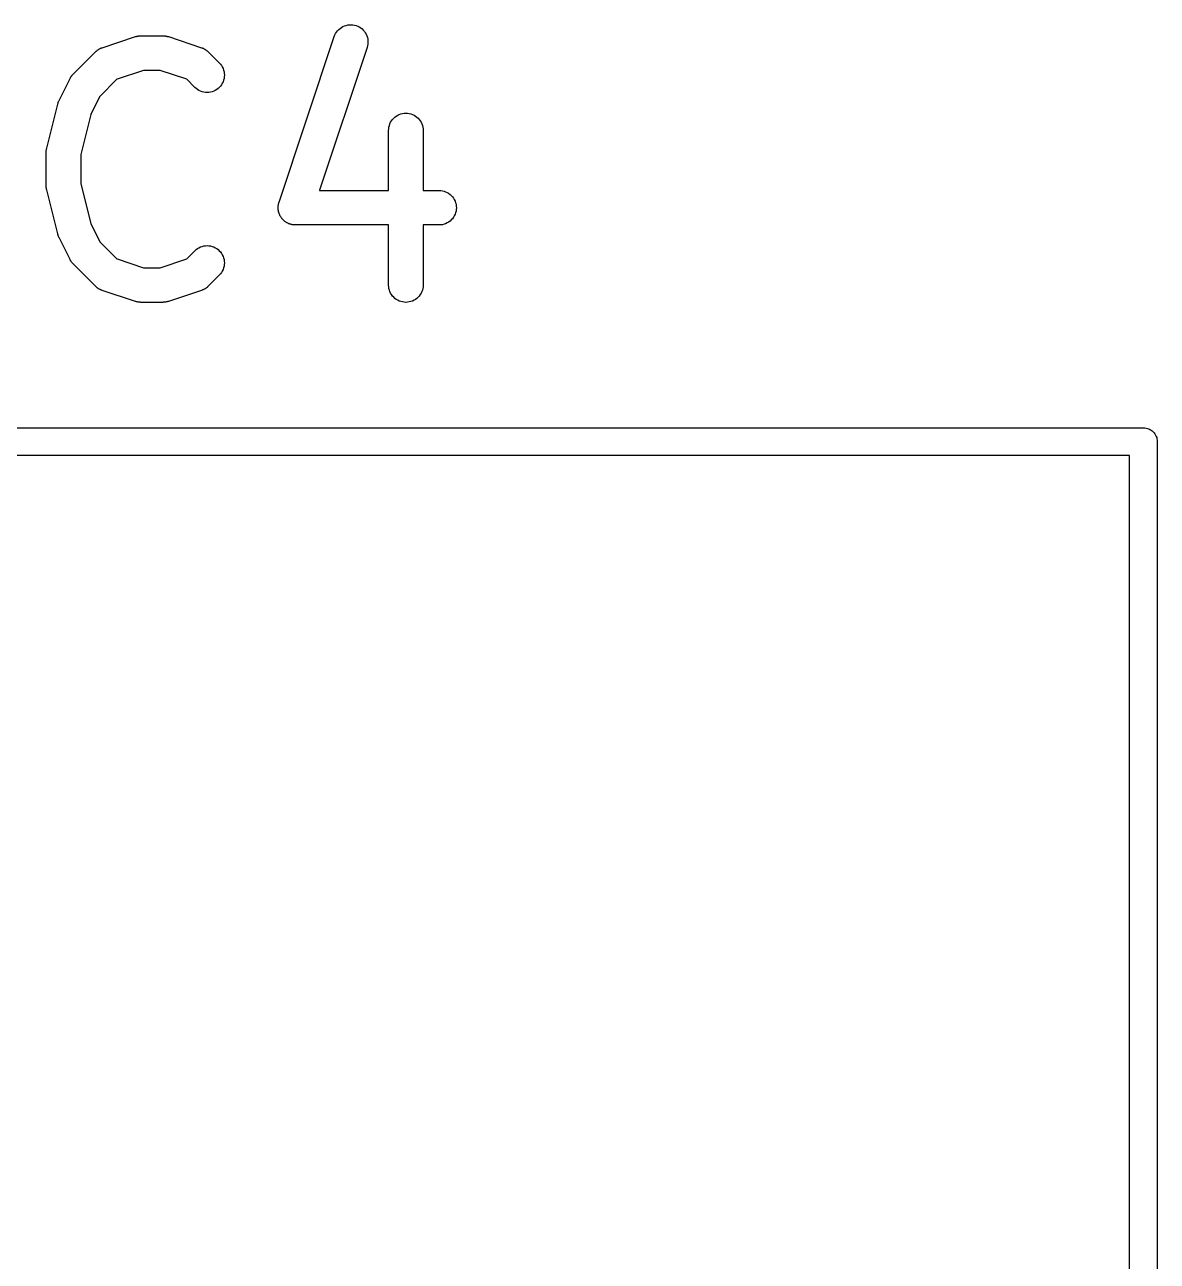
# Model space of a CAD drawing. Header units: metres. Extents: x 89 to 153, y -105 to 4.
# Drawn here: x 145.05 to 149.93, y -79.21 to -73.88 of the extents above; entities that cross this region are included whole.
import ezdxf

# ---------------------------------------------------------------- set-up
doc = ezdxf.new("R2010")
doc.units = ezdxf.units.M

msp = doc.modelspace()

# ---------------------------------------------------------------- linework, layer by layer
for points in [[(145.1424, -74.4334), (145.1425, -74.4316), (145.1425, -74.4316), (145.1425, -74.4316), (145.1425, -74.4316), (145.1425, -74.4316), (145.1425, -74.4316), (145.1425, -74.4316), (145.1425, -74.4298), (145.1427, -74.4279), (145.1427, -74.4279), (145.1427, -74.4279), (145.1427, -74.4279), (145.1427, -74.4279), (145.1427, -74.4279), (145.1427, -74.4279), (145.1428, -74.4261), (145.143, -74.4243), (145.143, -74.4243), (145.143, -74.4243), (145.143, -74.4243), (145.143, -74.4243), (145.143, -74.4243), (145.143, -74.4243), (145.1432, -74.4225), (145.1436, -74.4207), (145.1436, -74.4207), (145.1436, -74.4207), (145.1436, -74.4207), (145.1436, -74.4207), (145.1436, -74.4207), (145.1436, -74.4207), (145.1438, -74.4188), (145.1443, -74.4171), (145.1443, -74.4171), (145.1443, -74.4171), (145.1443, -74.4171), (145.1443, -74.4171), (145.1443, -74.4171), (145.1443, -74.4171), (145.1446, -74.4153), (145.1922, -74.2248), (145.1925, -74.2241), (145.1925, -74.224), (145.1925, -74.224), (145.1925, -74.224), (145.1925, -74.224), (145.1925, -74.224), (145.1925, -74.224), (145.1925, -74.224), (145.1927, -74.2232), (145.1935, -74.2205), (145.1935, -74.2205), (145.1935, -74.2205), (145.1935, -74.2205), (145.1935, -74.2205), (145.1935, -74.2205), (145.1935, -74.2205), (145.1944, -74.2178), (145.1947, -74.2171), (145.1947, -74.2171), (145.1947, -74.2171), (145.1947, -74.2171), (145.1947, -74.2171), (145.1947, -74.2171), (145.1947, -74.2171), (145.1947, -74.217), (145.1949, -74.2163), (145.1961, -74.2137), (145.1961, -74.2137), (145.1961, -74.2137), (145.1961, -74.2137), (145.1961, -74.2137), (145.1961, -74.2137), (145.1961, -74.2137), (145.1972, -74.2111), (145.1975, -74.2104), (145.1975, -74.2104), (145.1975, -74.2104), (145.1976, -74.2103), (145.1976, -74.2103), (145.1976, -74.2103), (145.1976, -74.2103), (145.1976, -74.2103), (145.1979, -74.2096), (145.2455, -74.1144), (145.246, -74.1135), (145.246, -74.1135), (145.246, -74.1135), (145.246, -74.1135), (145.246, -74.1135), (145.246, -74.1134), (145.246, -74.1134), (145.246, -74.1134), (145.2464, -74.1125), (145.2478, -74.1103), (145.2478, -74.1103), (145.2478, -74.1103), (145.2478, -74.1103), (145.2478, -74.1103), (145.2478, -74.1103), (145.2478, -74.1103), (145.2491, -74.108), (145.2497, -74.1072), (145.2497, -74.1071), (145.2497, -74.1071), (145.2497, -74.1071), (145.2497, -74.1071), (145.2497, -74.1071), (145.2497, -74.1071), (145.2497, -74.1071), (145.2502, -74.1063), (145.2518, -74.1041), (145.2518, -74.1041), (145.2518, -74.1041), (145.2518, -74.1041), (145.2518, -74.1041), (145.2518, -74.1041), (145.2518, -74.1041), (145.2533, -74.102), (145.2539, -74.1012), (145.2539, -74.1012), (145.2539, -74.1012), (145.254, -74.1012), (145.254, -74.1012), (145.254, -74.1012), (145.254, -74.1012), (145.254, -74.1012), (145.2546, -74.1004), (145.2563, -74.0984), (145.2563, -74.0984), (145.2563, -74.0984), (145.2563, -74.0984), (145.2563, -74.0984), (145.2563, -74.0984), (145.2563, -74.0984), (145.2581, -74.0964), (145.2588, -74.0957), (145.2588, -74.0957), (145.2588, -74.0957), (145.2588, -74.0957), (145.2588, -74.0957), (145.2588, -74.0957), (145.2588, -74.0957), (145.2588, -74.0957), (145.2595, -74.095), (145.3547, -73.9997), (145.3567, -73.998), (145.3567, -73.998), (145.3567, -73.998), (145.3567, -73.998), (145.3567, -73.998), (145.3567, -73.998), (145.3567, -73.998), (145.3586, -73.9961), (145.3594, -73.9955), (145.3594, -73.9955), (145.3594, -73.9955), (145.3594, -73.9955), (145.3594, -73.9955), (145.3594, -73.9955), (145.3594, -73.9955), (145.3594, -73.9955), (145.3601, -73.9948), (145.3622, -73.9932), (145.3622, -73.9932), (145.3622, -73.9932), (145.3623, -73.9932), (145.3623, -73.9932), (145.3623, -73.9932), (145.3623, -73.9932), (145.3643, -73.9916), (145.3652, -73.9911), (145.3652, -73.9911), (145.3652, -73.9911), (145.3652, -73.9911), (145.3652, -73.9911), (145.3652, -73.9911), (145.3652, -73.9911), (145.3652, -73.9911), (145.366, -73.9905), (145.3683, -73.9891), (145.3683, -73.9891), (145.3683, -73.9891), (145.3683, -73.9891), (145.3683, -73.9891), (145.3683, -73.9891), (145.3683, -73.9891), (145.3705, -73.9877), (145.3714, -73.9872), (145.3714, -73.9872), (145.3714, -73.9872), (145.3714, -73.9872), (145.3714, -73.9872), (145.3714, -73.9872), (145.3714, -73.9872), (145.3714, -73.9872), (145.3723, -73.9867), (145.3747, -73.9856), (145.3747, -73.9856), (145.3747, -73.9856), (145.3747, -73.9856), (145.3747, -73.9856), (145.3747, -73.9856), (145.3747, -73.9856), (145.377, -73.9844), (145.378, -73.984), (145.378, -73.984), (145.378, -73.984), (145.378, -73.984), (145.378, -73.984), (145.378, -73.984), (145.378, -73.984), (145.378, -73.984), (145.3789, -73.9836), (145.3814, -73.9827), (145.3814, -73.9827), (145.3814, -73.9827), (145.3814, -73.9827), (145.3814, -73.9827), (145.3814, -73.9827), (145.3814, -73.9827), (145.3839, -73.9817), (145.5267, -73.9341), (145.5277, -73.9338), (145.5277, -73.9338), (145.5277, -73.9338), (145.5277, -73.9338), (145.5277, -73.9338), (145.5277, -73.9338), (145.5277, -73.9338), (145.5277, -73.9338), (145.5286, -73.9335), (145.5312, -73.9329), (145.5312, -73.9329), (145.5312, -73.9329), (145.5312, -73.9329), (145.5312, -73.9329), (145.5312, -73.9329), (145.5312, -73.9329), (145.5337, -73.9321), (145.5347, -73.932), (145.5347, -73.932), (145.5347, -73.932), (145.5347, -73.932), (145.5347, -73.932), (145.5348, -73.932), (145.5348, -73.932), (145.5348, -73.932), (145.5357, -73.9317), (145.5383, -73.9313), (145.5383, -73.9313), (145.5383, -73.9313), (145.5383, -73.9313), (145.5383, -73.9313), (145.5383, -73.9313), (145.5384, -73.9313), (145.5409, -73.9309), (145.5419, -73.9308), (145.542, -73.9308), (145.542, -73.9308), (145.542, -73.9308), (145.542, -73.9308), (145.542, -73.9308), (145.542, -73.9308), (145.542, -73.9308), (145.543, -73.9306), (145.5456, -73.9305), (145.5456, -73.9305), (145.5456, -73.9305), (145.5456, -73.9305), (145.5456, -73.9305), (145.5456, -73.9305), (145.5456, -73.9305), (145.5482, -73.9303), (145.5492, -73.9303), (145.5492, -73.9303), (145.5492, -73.9303), (145.5493, -73.9303), (145.5493, -73.9303), (145.5493, -73.9303), (145.5493, -73.9303), (145.5493, -73.9303), (145.5503, -73.9303), (145.6455, -73.9303), (145.6465, -73.9303), (145.6465, -73.9303), (145.6465, -73.9303), (145.6465, -73.9303), (145.6465, -73.9303), (145.6465, -73.9303), (145.6465, -73.9303), (145.6465, -73.9303), (145.6475, -73.9303), (145.6502, -73.9305), (145.6502, -73.9305), (145.6502, -73.9305), (145.6502, -73.9305), (145.6502, -73.9305), (145.6502, -73.9305), (145.6502, -73.9305), (145.6528, -73.9306), (145.6538, -73.9308), (145.6538, -73.9308), (145.6538, -73.9308), (145.6538, -73.9308), (145.6538, -73.9308), (145.6538, -73.9308), (145.6538, -73.9308), (145.6538, -73.9308), (145.6548, -73.9309), (145.6574, -73.9313), (145.6574, -73.9313), (145.6574, -73.9313), (145.6574, -73.9313), (145.6574, -73.9313), (145.6574, -73.9313), (145.6574, -73.9313), (145.66, -73.9317), (145.661, -73.932), (145.661, -73.932), (145.661, -73.932), (145.661, -73.932), (145.661, -73.932), (145.661, -73.932), (145.661, -73.932), (145.6611, -73.932), (145.662, -73.9321), (145.6646, -73.9329), (145.6646, -73.9329), (145.6646, -73.9329), (145.6646, -73.9329), (145.6646, -73.9329), (145.6646, -73.9329), (145.6646, -73.9329), (145.6671, -73.9335), (145.6681, -73.9338), (145.6681, -73.9338), (145.6681, -73.9338), (145.6681, -73.9338), (145.6681, -73.9338), (145.6681, -73.9338), (145.6681, -73.9338), (145.6681, -73.9338), (145.6691, -73.9341), (145.8119, -73.9817), (145.8144, -73.9827), (145.8144, -73.9827), (145.8144, -73.9827), (145.8144, -73.9827), (145.8144, -73.9827), (145.8144, -73.9827), (145.8144, -73.9827), (145.8169, -73.9836), (145.8178, -73.984), (145.8178, -73.984), (145.8178, -73.984), (145.8178, -73.984), (145.8178, -73.984), (145.8178, -73.984), (145.8178, -73.984), (145.8178, -73.984), (145.8188, -73.9844), (145.8211, -73.9856), (145.8211, -73.9856), (145.8211, -73.9856), (145.8211, -73.9856), (145.8211, -73.9856), (145.8211, -73.9856), (145.8211, -73.9856), (145.8235, -73.9867), (145.8244, -73.9872), (145.8244, -73.9872), (145.8244, -73.9872), (145.8244, -73.9872), (145.8244, -73.9872), (145.8244, -73.9872), (145.8244, -73.9872), (145.8244, -73.9872), (145.8253, -73.9877), (145.8275, -73.9891), (145.8275, -73.9891), (145.8275, -73.9891), (145.8275, -73.9891), (145.8275, -73.9891), (145.8275, -73.9891), (145.8275, -73.9891), (145.8298, -73.9905), (145.8306, -73.9911), (145.8306, -73.9911), (145.8306, -73.9911), (145.8306, -73.9911), (145.8306, -73.9911), (145.8306, -73.9911), (145.8306, -73.9911), (145.8306, -73.9911), (145.8314, -73.9916), (145.8335, -73.9932), (145.8335, -73.9932), (145.8335, -73.9932), (145.8335, -73.9932), (145.8335, -73.9932), (145.8335, -73.9932), (145.8335, -73.9932), (145.8357, -73.9948), (145.8364, -73.9955), (145.8364, -73.9955), (145.8364, -73.9955), (145.8364, -73.9955), (145.8364, -73.9955), (145.8364, -73.9955), (145.8364, -73.9955), (145.8364, -73.9955), (145.8372, -73.9961), (145.8391, -73.998), (145.8391, -73.998), (145.8391, -73.998), (145.8391, -73.998), (145.8391, -73.998), (145.8391, -73.998), (145.8391, -73.998), (145.8411, -73.9997), (145.8887, -74.0473), (145.8936, -74.0528), (145.898, -74.0586), (145.9017, -74.0649), (145.9048, -74.0715), (145.9073, -74.0784), (145.9091, -74.0855), (145.9102, -74.0928), (145.9105, -74.1001), (145.9102, -74.1074), (145.9091, -74.1146), (145.9073, -74.1217), (145.9048, -74.1286), (145.9017, -74.1352), (145.898, -74.1415), (145.8936, -74.1473), (145.8887, -74.1528), (145.8833, -74.1577), (145.8774, -74.162), (145.8711, -74.1658), (145.8645, -74.1689), (145.8576, -74.1714), (145.8505, -74.1732), (145.8433, -74.1742), (145.836, -74.1746), (145.8287, -74.1742), (145.8214, -74.1732), (145.8143, -74.1714), (145.8075, -74.1689), (145.8008, -74.1658), (145.7946, -74.162), (145.7887, -74.1577), (145.7833, -74.1528), (145.7482, -74.1177), (145.7482, -74.1177), (145.7482, -74.1177), (145.7482, -74.1177), (145.7482, -74.1177), (145.7482, -74.1176), (145.7482, -74.1176), (145.7482, -74.1176), (145.7481, -74.1176), (145.7481, -74.1176), (145.7481, -74.1176), (145.7481, -74.1176), (145.7481, -74.1176), (145.7481, -74.1176), (145.7481, -74.1176), (145.7481, -74.1176), (145.7481, -74.1176), (145.7481, -74.1176), (145.7481, -74.1176), (145.7481, -74.1176), (145.7481, -74.1176), (145.7481, -74.1176), (145.7481, -74.1176), (145.748, -74.1176), (145.748, -74.1176), (145.748, -74.1176), (145.748, -74.1176), (145.748, -74.1176), (145.748, -74.1176), (145.748, -74.1176), (145.748, -74.1176), (145.748, -74.1175), (145.6335, -74.0794), (145.6335, -74.0794), (145.6335, -74.0794), (145.6335, -74.0794), (145.6335, -74.0794), (145.6335, -74.0794), (145.6334, -74.0794), (145.6334, -74.0794), (145.6334, -74.0794), (145.6334, -74.0794), (145.6334, -74.0794), (145.6334, -74.0794), (145.6334, -74.0794), (145.6334, -74.0794), (145.6334, -74.0794), (145.6334, -74.0794), (145.6334, -74.0794), (145.6333, -74.0794), (145.6333, -74.0794), (145.6333, -74.0794), (145.5624, -74.0794), (145.5624, -74.0794), (145.5624, -74.0794), (145.5624, -74.0794), (145.5624, -74.0794), (145.5624, -74.0794), (145.5624, -74.0794), (145.5624, -74.0794), (145.5624, -74.0794), (145.5624, -74.0794), (145.5624, -74.0794), (145.5624, -74.0794), (145.5623, -74.0794), (145.5623, -74.0794), (145.5623, -74.0794), (145.5623, -74.0794), (145.5623, -74.0794), (145.5623, -74.0794), (145.5623, -74.0794), (145.5623, -74.0794), (145.4478, -74.1175), (145.4478, -74.1176), (145.4478, -74.1176), (145.4478, -74.1176), (145.4478, -74.1176), (145.4478, -74.1176), (145.4477, -74.1176), (145.4477, -74.1176), (145.4477, -74.1176), (145.4477, -74.1176), (145.4477, -74.1176), (145.4477, -74.1176), (145.4477, -74.1176), (145.4477, -74.1176), (145.4477, -74.1176), (145.4477, -74.1176), (145.4477, -74.1176), (145.4477, -74.1176), (145.4477, -74.1176), (145.4477, -74.1176), (145.4477, -74.1176), (145.4476, -74.1176), (145.4476, -74.1176), (145.4476, -74.1176), (145.4476, -74.1176), (145.4476, -74.1176), (145.4476, -74.1176), (145.4476, -74.1177), (145.4476, -74.1177), (145.4476, -74.1177), (145.4476, -74.1177), (145.4476, -74.1177), (145.3735, -74.1918), (145.3735, -74.1918), (145.3735, -74.1918), (145.3735, -74.1918), (145.3735, -74.1918), (145.3735, -74.1918), (145.3735, -74.1918), (145.3735, -74.1918), (145.3734, -74.1918), (145.3734, -74.1918), (145.3734, -74.1918), (145.3734, -74.1918), (145.3734, -74.1919), (145.3734, -74.1919), (145.3734, -74.1919), (145.3734, -74.1919), (145.3734, -74.1919), (145.3734, -74.1919), (145.3734, -74.1919), (145.3734, -74.1919), (145.3349, -74.2689), (145.3349, -74.2689), (145.3349, -74.2689), (145.3349, -74.2689), (145.3349, -74.2689), (145.3349, -74.2689), (145.3349, -74.2689), (145.3349, -74.2689), (145.3349, -74.2689), (145.3349, -74.269), (145.3349, -74.269), (145.3349, -74.269), (145.3349, -74.269), (145.3349, -74.269), (145.2915, -74.4425), (145.2915, -74.4425), (145.2915, -74.4425), (145.2915, -74.4425), (145.2915, -74.4425), (145.2915, -74.4426), (145.2915, -74.4426), (145.2915, -74.4426), (145.2915, -74.4426), (145.2915, -74.4426), (145.2915, -74.4426), (145.2915, -74.4426), (145.2915, -74.4426), (145.2915, -74.4426), (145.2915, -74.567), (145.2915, -74.567), (145.2915, -74.567), (145.2915, -74.567), (145.2915, -74.567), (145.2915, -74.5671), (145.2915, -74.5671), (145.2915, -74.5671), (145.2915, -74.5671), (145.2915, -74.5671), (145.2915, -74.5671), (145.2915, -74.5671), (145.2915, -74.5671), (145.2915, -74.5671), (145.3349, -74.7407), (145.3349, -74.7407), (145.3349, -74.7407), (145.3349, -74.7407), (145.3349, -74.7407), (145.3349, -74.7407), (145.3349, -74.7407), (145.3349, -74.7407), (145.3349, -74.7407), (145.3349, -74.7407), (145.3349, -74.7407), (145.3349, -74.7407), (145.3349, -74.7407), (145.3349, -74.7408), (145.3734, -74.8177), (145.3734, -74.8177), (145.3734, -74.8177), (145.3734, -74.8178), (145.3734, -74.8178), (145.3734, -74.8178), (145.3734, -74.8178), (145.3734, -74.8178), (145.3734, -74.8178), (145.3734, -74.8178), (145.3734, -74.8178), (145.3734, -74.8178), (145.3735, -74.8178), (145.3735, -74.8178), (145.3735, -74.8178), (145.3735, -74.8178), (145.3735, -74.8178), (145.3735, -74.8179), (145.3735, -74.8179), (145.3735, -74.8179), (145.4476, -74.892), (145.4476, -74.892), (145.4476, -74.892), (145.4476, -74.892), (145.4476, -74.892), (145.4476, -74.892), (145.4476, -74.892), (145.4476, -74.892), (145.4476, -74.892), (145.4476, -74.892), (145.4476, -74.892), (145.4477, -74.892), (145.4477, -74.892), (145.4477, -74.892), (145.4477, -74.892), (145.4477, -74.892), (145.4477, -74.892), (145.4477, -74.892), (145.4477, -74.8921), (145.4477, -74.8921), (145.4477, -74.8921), (145.4477, -74.8921), (145.4477, -74.8921), (145.4477, -74.8921), (145.4477, -74.8921), (145.4477, -74.8921), (145.4478, -74.8921), (145.4478, -74.8921), (145.4478, -74.8921), (145.4478, -74.8921), (145.4478, -74.8921), (145.4478, -74.8921), (145.5623, -74.9303), (145.5623, -74.9303), (145.5623, -74.9303), (145.5623, -74.9303), (145.5623, -74.9303), (145.5623, -74.9303), (145.5623, -74.9303), (145.5623, -74.9303), (145.5624, -74.9303), (145.5624, -74.9303), (145.5624, -74.9303), (145.5624, -74.9303), (145.5624, -74.9303), (145.5624, -74.9303), (145.5624, -74.9303), (145.5624, -74.9303), (145.5624, -74.9303), (145.5624, -74.9303), (145.5624, -74.9303), (145.5624, -74.9303), (145.6333, -74.9303), (145.6333, -74.9303), (145.6333, -74.9303), (145.6334, -74.9303), (145.6334, -74.9303), (145.6334, -74.9303), (145.6334, -74.9303), (145.6334, -74.9303), (145.6334, -74.9303), (145.6334, -74.9303), (145.6334, -74.9303), (145.6334, -74.9303), (145.6334, -74.9303), (145.6334, -74.9303), (145.6335, -74.9303), (145.6335, -74.9303), (145.6335, -74.9303), (145.6335, -74.9303), (145.6335, -74.9303), (145.6335, -74.9303), (145.748, -74.8921), (145.748, -74.8921), (145.748, -74.8921), (145.748, -74.8921), (145.748, -74.8921), (145.748, -74.8921), (145.748, -74.8921), (145.748, -74.8921), (145.748, -74.8921), (145.7481, -74.8921), (145.7481, -74.8921), (145.7481, -74.8921), (145.7481, -74.8921), (145.7481, -74.8921), (145.7481, -74.892), (145.7481, -74.892), (145.7481, -74.892), (145.7481, -74.892), (145.7481, -74.892), (145.7481, -74.892), (145.7481, -74.892), (145.7481, -74.892), (145.7481, -74.892), (145.7481, -74.892), (145.7482, -74.892), (145.7482, -74.892), (145.7482, -74.892), (145.7482, -74.892), (145.7482, -74.892), (145.7482, -74.892), (145.7482, -74.892), (145.7482, -74.892), (145.7833, -74.8569), (145.7887, -74.852), (145.7946, -74.8476), (145.8008, -74.8438), (145.8075, -74.8407), (145.8143, -74.8383), (145.8214, -74.8365), (145.8287, -74.8354), (145.836, -74.835), (145.8433, -74.8354), (145.8505, -74.8365), (145.8576, -74.8383), (145.8645, -74.8407), (145.8711, -74.8438), (145.8774, -74.8476), (145.8833, -74.852), (145.8887, -74.8569), (145.8936, -74.8623), (145.898, -74.8682), (145.9017, -74.8744), (145.9048, -74.8811), (145.9073, -74.8879), (145.9091, -74.895), (145.9102, -74.9023), (145.9105, -74.9096), (145.9102, -74.9169), (145.9091, -74.9241), (145.9073, -74.9312), (145.9048, -74.9381), (145.9017, -74.9447), (145.898, -74.951), (145.8936, -74.9569), (145.8887, -74.9623), (145.8411, -75.0099), (145.8391, -75.0117), (145.8391, -75.0117), (145.8391, -75.0117), (145.8391, -75.0117), (145.8391, -75.0117), (145.8391, -75.0117), (145.8391, -75.0117), (145.8372, -75.0135), (145.8364, -75.0141), (145.8364, -75.0141), (145.8364, -75.0141), (145.8364, -75.0141), (145.8364, -75.0141), (145.8364, -75.0141), (145.8364, -75.0141), (145.8364, -75.0141), (145.8357, -75.0148), (145.8335, -75.0164), (145.8335, -75.0164), (145.8335, -75.0164), (145.8335, -75.0164), (145.8335, -75.0164), (145.8335, -75.0164), (145.8335, -75.0164), (145.8314, -75.018), (145.8306, -75.0186), (145.8306, -75.0186), (145.8306, -75.0186), (145.8306, -75.0186), (145.8306, -75.0186), (145.8306, -75.0186), (145.8306, -75.0186), (145.8306, -75.0186), (145.8298, -75.0192), (145.8275, -75.0205), (145.8275, -75.0205), (145.8275, -75.0205), (145.8275, -75.0205), (145.8275, -75.0205), (145.8275, -75.0205), (145.8275, -75.0205), (145.8253, -75.022), (145.8244, -75.0224), (145.8244, -75.0224), (145.8244, -75.0224), (145.8244, -75.0224), (145.8244, -75.0224), (145.8244, -75.0224), (145.8244, -75.0224), (145.8244, -75.0224), (145.8235, -75.0229), (145.8211, -75.0241), (145.8211, -75.0241), (145.8211, -75.0241), (145.8211, -75.0241), (145.8211, -75.0241), (145.8211, -75.0241), (145.8211, -75.0241), (145.8188, -75.0253), (145.8178, -75.0256), (145.8178, -75.0256), (145.8178, -75.0256), (145.8178, -75.0256), (145.8178, -75.0256), (145.8178, -75.0256), (145.8178, -75.0256), (145.8178, -75.0256), (145.8169, -75.0261), (145.8144, -75.027), (145.8144, -75.027), (145.8144, -75.027), (145.8144, -75.027), (145.8144, -75.027), (145.8144, -75.027), (145.8144, -75.027), (145.8119, -75.0279), (145.6691, -75.0755), (145.6681, -75.0758), (145.6681, -75.0758), (145.6681, -75.0758), (145.6681, -75.0758), (145.6681, -75.0758), (145.6681, -75.0758), (145.6681, -75.0758), (145.6681, -75.0758), (145.6671, -75.0761), (145.6646, -75.0768), (145.6646, -75.0768), (145.6646, -75.0768), (145.6646, -75.0768), (145.6646, -75.0768), (145.6646, -75.0768), (145.6646, -75.0768), (145.662, -75.0775), (145.6611, -75.0777), (145.661, -75.0777), (145.661, -75.0777), (145.661, -75.0777), (145.661, -75.0777), (145.661, -75.0777), (145.661, -75.0777), (145.661, -75.0777), (145.66, -75.0779), (145.6574, -75.0783), (145.6574, -75.0783), (145.6574, -75.0783), (145.6574, -75.0783), (145.6574, -75.0783), (145.6574, -75.0783), (145.6574, -75.0783), (145.6548, -75.0788), (145.6538, -75.0788), (145.6538, -75.0788), (145.6538, -75.0788), (145.6538, -75.0788), (145.6538, -75.0788), (145.6538, -75.0788), (145.6538, -75.0788), (145.6538, -75.0789), (145.6528, -75.079), (145.6502, -75.0791), (145.6502, -75.0791), (145.6502, -75.0791), (145.6502, -75.0791), (145.6502, -75.0791), (145.6502, -75.0791), (145.6502, -75.0791), (145.6475, -75.0793), (145.6465, -75.0793), (145.6465, -75.0793), (145.6465, -75.0793), (145.6465, -75.0793), (145.6465, -75.0793), (145.6465, -75.0793), (145.6465, -75.0793), (145.6465, -75.0793), (145.6455, -75.0794), (145.5503, -75.0794), (145.5493, -75.0793), (145.5493, -75.0793), (145.5493, -75.0793), (145.5493, -75.0793), (145.5493, -75.0793), (145.5492, -75.0793), (145.5492, -75.0793), (145.5492, -75.0793), (145.5482, -75.0793), (145.5456, -75.0791), (145.5456, -75.0791), (145.5456, -75.0791), (145.5456, -75.0791), (145.5456, -75.0791), (145.5456, -75.0791), (145.5456, -75.0791), (145.543, -75.079), (145.542, -75.0789), (145.542, -75.0788), (145.542, -75.0788), (145.542, -75.0788), (145.542, -75.0788), (145.542, -75.0788), (145.542, -75.0788), (145.5419, -75.0788), (145.5409, -75.0788), (145.5384, -75.0783), (145.5383, -75.0783), (145.5383, -75.0783), (145.5383, -75.0783), (145.5383, -75.0783), (145.5383, -75.0783), (145.5383, -75.0783), (145.5357, -75.0779), (145.5348, -75.0777), (145.5348, -75.0777), (145.5348, -75.0777), (145.5347, -75.0777), (145.5347, -75.0777), (145.5347, -75.0777), (145.5347, -75.0777), (145.5347, -75.0777), (145.5337, -75.0775), (145.5312, -75.0768), (145.5312, -75.0768), (145.5312, -75.0768), (145.5312, -75.0768), (145.5312, -75.0768), (145.5312, -75.0768), (145.5312, -75.0768), (145.5286, -75.0761), (145.5277, -75.0758), (145.5277, -75.0758), (145.5277, -75.0758), (145.5277, -75.0758), (145.5277, -75.0758), (145.5277, -75.0758), (145.5277, -75.0758), (145.5277, -75.0758), (145.5267, -75.0755), (145.3839, -75.0279), (145.3814, -75.027), (145.3814, -75.027), (145.3814, -75.027), (145.3814, -75.027), (145.3814, -75.027), (145.3814, -75.027), (145.3814, -75.027), (145.3789, -75.0261), (145.378, -75.0256), (145.378, -75.0256), (145.378, -75.0256), (145.378, -75.0256), (145.378, -75.0256), (145.378, -75.0256), (145.378, -75.0256), (145.378, -75.0256), (145.377, -75.0253), (145.3747, -75.0241), (145.3747, -75.0241), (145.3747, -75.0241), (145.3747, -75.0241), (145.3747, -75.0241), (145.3747, -75.0241), (145.3747, -75.0241), (145.3723, -75.0229), (145.3714, -75.0224), (145.3714, -75.0224), (145.3714, -75.0224), (145.3714, -75.0224), (145.3714, -75.0224), (145.3714, -75.0224), (145.3714, -75.0224), (145.3714, -75.0224), (145.3705, -75.022), (145.3683, -75.0205), (145.3683, -75.0205), (145.3683, -75.0205), (145.3683, -75.0205), (145.3683, -75.0205), (145.3683, -75.0205), (145.3683, -75.0205), (145.366, -75.0192), (145.3652, -75.0186), (145.3652, -75.0186), (145.3652, -75.0186), (145.3652, -75.0186), (145.3652, -75.0186), (145.3652, -75.0186), (145.3652, -75.0186), (145.3652, -75.0186), (145.3643, -75.018), (145.3623, -75.0164), (145.3623, -75.0164), (145.3623, -75.0164), (145.3623, -75.0164), (145.3622, -75.0164), (145.3622, -75.0164), (145.3622, -75.0164), (145.3601, -75.0148), (145.3594, -75.0141), (145.3594, -75.0141), (145.3594, -75.0141), (145.3594, -75.0141), (145.3594, -75.0141), (145.3594, -75.0141), (145.3594, -75.0141), (145.3594, -75.0141), (145.3586, -75.0135), (145.3567, -75.0117), (145.3567, -75.0117), (145.3567, -75.0117), (145.3567, -75.0117), (145.3567, -75.0117), (145.3567, -75.0117), (145.3567, -75.0117), (145.3547, -75.0099), (145.2595, -74.9147), (145.2588, -74.9139), (145.2588, -74.9139), (145.2588, -74.9139), (145.2588, -74.9139), (145.2588, -74.9139), (145.2588, -74.9139), (145.2588, -74.9139), (145.2588, -74.9139), (145.2581, -74.9132), (145.2563, -74.9112), (145.2563, -74.9112), (145.2563, -74.9112), (145.2563, -74.9112), (145.2563, -74.9112), (145.2563, -74.9112), (145.2563, -74.9112), (145.2546, -74.9092), (145.254, -74.9084), (145.254, -74.9084), (145.254, -74.9084), (145.254, -74.9084), (145.254, -74.9084), (145.2539, -74.9084), (145.2539, -74.9084), (145.2539, -74.9084), (145.2533, -74.9077), (145.2518, -74.9055), (145.2518, -74.9055), (145.2518, -74.9055), (145.2518, -74.9055), (145.2518, -74.9055), (145.2518, -74.9055), (145.2518, -74.9055), (145.2502, -74.9034), (145.2497, -74.9025), (145.2497, -74.9025), (145.2497, -74.9025), (145.2497, -74.9025), (145.2497, -74.9025), (145.2497, -74.9025), (145.2497, -74.9025), (145.2497, -74.9025), (145.2491, -74.9017), (145.2478, -74.8994), (145.2478, -74.8994), (145.2478, -74.8994), (145.2478, -74.8994), (145.2478, -74.8994), (145.2478, -74.8994), (145.2478, -74.8994), (145.2464, -74.8971), (145.246, -74.8962), (145.246, -74.8962), (145.246, -74.8962), (145.246, -74.8962), (145.246, -74.8962), (145.246, -74.8962), (145.246, -74.8962), (145.246, -74.8962), (145.2455, -74.8953), (145.1979, -74.8001), (145.1976, -74.7993), (145.1976, -74.7993), (145.1976, -74.7993), (145.1976, -74.7993), (145.1976, -74.7993), (145.1975, -74.7993), (145.1975, -74.7993), (145.1975, -74.7993), (145.1972, -74.7986), (145.1961, -74.796), (145.1961, -74.796), (145.1961, -74.796), (145.1961, -74.7959), (145.1961, -74.7959), (145.1961, -74.7959), (145.1961, -74.7959), (145.1949, -74.7934), (145.1947, -74.7926), (145.1947, -74.7926), (145.1947, -74.7926), (145.1947, -74.7926), (145.1947, -74.7926), (145.1947, -74.7926), (145.1947, -74.7926), (145.1947, -74.7926), (145.1944, -74.7918), (145.1935, -74.7891), (145.1935, -74.7891), (145.1935, -74.7891), (145.1935, -74.7891), (145.1935, -74.7891), (145.1935, -74.7891), (145.1935, -74.7891), (145.1927, -74.7864), (145.1925, -74.7856), (145.1925, -74.7856), (145.1925, -74.7856), (145.1925, -74.7856), (145.1925, -74.7856), (145.1925, -74.7856), (145.1925, -74.7856), (145.1925, -74.7856), (145.1922, -74.7848), (145.1446, -74.5943), (145.1443, -74.5926), (145.1443, -74.5926), (145.1443, -74.5926), (145.1443, -74.5925), (145.1443, -74.5925), (145.1443, -74.5925), (145.1443, -74.5925), (145.1438, -74.5908), (145.1436, -74.589), (145.1436, -74.589), (145.1436, -74.589), (145.1436, -74.589), (145.1436, -74.589), (145.1436, -74.589), (145.1436, -74.5889), (145.1432, -74.5872), (145.143, -74.5854), (145.143, -74.5854), (145.143, -74.5854), (145.143, -74.5853), (145.143, -74.5853), (145.143, -74.5853), (145.143, -74.5853), (145.1428, -74.5836), (145.1427, -74.5817), (145.1427, -74.5817), (145.1427, -74.5817), (145.1427, -74.5817), (145.1427, -74.5817), (145.1427, -74.5817), (145.1427, -74.5817), (145.1425, -74.5799), (145.1425, -74.5781), (145.1425, -74.5781), (145.1425, -74.5781), (145.1425, -74.5781), (145.1425, -74.5781), (145.1425, -74.5781), (145.1425, -74.578), (145.1424, -74.5762), (145.1424, -74.4334)], [(146.1424, -74.6705), (146.1424, -74.6705), (146.1424, -74.6705), (146.1424, -74.6705), (146.1424, -74.6705), (146.1424, -74.6705), (146.1424, -74.6705), (146.1424, -74.6695), (146.1426, -74.6668), (146.1426, -74.6668), (146.1426, -74.6668), (146.1426, -74.6668), (146.1426, -74.6668), (146.1426, -74.6668), (146.1426, -74.6668), (146.1428, -74.6642), (146.1429, -74.6632), (146.1429, -74.6632), (146.1429, -74.6632), (146.1429, -74.6632), (146.1429, -74.6632), (146.1429, -74.6632), (146.1429, -74.6632), (146.1429, -74.6632), (146.143, -74.6622), (146.1434, -74.6596), (146.1434, -74.6596), (146.1434, -74.6596), (146.1434, -74.6596), (146.1434, -74.6596), (146.1434, -74.6596), (146.1434, -74.6596), (146.1438, -74.6569), (146.1441, -74.656), (146.1441, -74.656), (146.1441, -74.656), (146.1441, -74.656), (146.1441, -74.656), (146.1441, -74.6559), (146.1441, -74.6559), (146.1441, -74.6559), (146.1443, -74.655), (146.145, -74.6524), (146.145, -74.6524), (146.145, -74.6524), (146.145, -74.6524), (146.145, -74.6524), (146.145, -74.6524), (146.145, -74.6524), (146.1456, -74.6498), (146.1459, -74.6489), (146.1459, -74.6489), (146.1459, -74.6489), (146.146, -74.6489), (146.146, -74.6489), (146.146, -74.6489), (146.146, -74.6489), (146.146, -74.6489), (146.1462, -74.6479), (146.3843, -73.9336), (146.387, -73.9268), (146.3903, -73.9203), (146.3942, -73.9141), (146.3987, -73.9084), (146.4038, -73.9031), (146.4093, -73.8983), (146.4153, -73.8941), (146.4217, -73.8905), (146.4284, -73.8876), (146.4353, -73.8853), (146.4425, -73.8837), (146.4497, -73.8829), (146.4571, -73.8827), (146.4644, -73.8832), (146.4716, -73.8845), (146.4786, -73.8865), (146.4854, -73.8891), (146.4919, -73.8924), (146.4981, -73.8964), (146.5039, -73.9009), (146.5092, -73.9059), (146.5139, -73.9115), (146.5181, -73.9175), (146.5217, -73.9239), (146.5246, -73.9306), (146.5269, -73.9375), (146.5285, -73.9447), (146.5294, -73.9519), (146.5295, -73.9592), (146.529, -73.9665), (146.5277, -73.9737), (146.5257, -73.9808), (146.3206, -74.5963), (146.3206, -74.5963), (146.3206, -74.5963), (146.3206, -74.5963), (146.3206, -74.5963), (146.3206, -74.5963), (146.3206, -74.5963), (146.3206, -74.5963), (146.3206, -74.5963), (146.3206, -74.5964), (146.3206, -74.5964), (146.3206, -74.5964), (146.3205, -74.5964), (146.3205, -74.5964), (146.3205, -74.5964), (146.3205, -74.5964), (146.3205, -74.5964), (146.3205, -74.5964), (146.3205, -74.5964), (146.3205, -74.5964), (146.3205, -74.5964), (146.3205, -74.5965), (146.3205, -74.5965), (146.3205, -74.5965), (146.3205, -74.5965), (146.3205, -74.5965), (146.3205, -74.5965), (146.3205, -74.5965), (146.3205, -74.5965), (146.3206, -74.5965), (146.3206, -74.5965), (146.3206, -74.5965), (146.3206, -74.5965), (146.3206, -74.5966), (146.3206, -74.5966), (146.3206, -74.5966), (146.3206, -74.5966), (146.3206, -74.5966), (146.3206, -74.5966), (146.3206, -74.5966), (146.3206, -74.5966), (146.3206, -74.5966), (146.3206, -74.5966), (146.3206, -74.5966), (146.3206, -74.5966), (146.3206, -74.5967), (146.3206, -74.5967), (146.3206, -74.5967), (146.3206, -74.5967), (146.3206, -74.5967), (146.3206, -74.5967), (146.3206, -74.5967), (146.3206, -74.5967), (146.3206, -74.5967), (146.3206, -74.5967), (146.3206, -74.5967), (146.3206, -74.5967), (146.3206, -74.5967), (146.3206, -74.5967), (146.3206, -74.5967), (146.3207, -74.5968), (146.3207, -74.5968), (146.3207, -74.5968), (146.3207, -74.5968), (146.3207, -74.5968), (146.3207, -74.5968), (146.3207, -74.5968), (146.3207, -74.5968), (146.3207, -74.5968), (146.3207, -74.5968), (146.3207, -74.5968), (146.3207, -74.5968), (146.3207, -74.5968), (146.3207, -74.5968), (146.3207, -74.5968), (146.3207, -74.5968), (146.3207, -74.5968), (146.3208, -74.5969), (146.3208, -74.5969), (146.3208, -74.5969), (146.3208, -74.5969), (146.3208, -74.5969), (146.3208, -74.5969), (146.3208, -74.5969), (146.3208, -74.5969), (146.3208, -74.5969), (146.3208, -74.5969), (146.3208, -74.5969), (146.3208, -74.5969), (146.3208, -74.5969), (146.3209, -74.5969), (146.3209, -74.5969), (146.3209, -74.5969), (146.3209, -74.5969), (146.3209, -74.5969), (146.3209, -74.5969), (146.3209, -74.5969), (146.3209, -74.5969), (146.3209, -74.5969), (146.3209, -74.5969), (146.3209, -74.5969), (146.3209, -74.5969), (146.3209, -74.5969), (146.3209, -74.5969), (146.321, -74.5969), (146.321, -74.5969), (146.321, -74.5969), (146.321, -74.5969), (146.321, -74.5969), (146.321, -74.5969), (146.321, -74.5969), (146.321, -74.5969), (146.321, -74.5969), (146.321, -74.5969), (146.321, -74.5969), (146.321, -74.5969), (146.6181, -74.5969), (146.6181, -74.5969), (146.6181, -74.5969), (146.6181, -74.5969), (146.6181, -74.5969), (146.6181, -74.5969), (146.6181, -74.5969), (146.6181, -74.5969), (146.6182, -74.5969), (146.6182, -74.5969), (146.6182, -74.5969), (146.6182, -74.5969), (146.6182, -74.5969), (146.6182, -74.5969), (146.6182, -74.5969), (146.6182, -74.5969), (146.6182, -74.5969), (146.6182, -74.5969), (146.6182, -74.5969), (146.6182, -74.5969), (146.6182, -74.5969), (146.6183, -74.5969), (146.6183, -74.5969), (146.6183, -74.5969), (146.6183, -74.5969), (146.6183, -74.5969), (146.6183, -74.5969), (146.6183, -74.5969), (146.6183, -74.5969), (146.6183, -74.5969), (146.6183, -74.5969), (146.6183, -74.5969), (146.6183, -74.5969), (146.6183, -74.5969), (146.6183, -74.5969), (146.6184, -74.5969), (146.6184, -74.5969), (146.6184, -74.5969), (146.6184, -74.5969), (146.6184, -74.5968), (146.6184, -74.5968), (146.6184, -74.5968), (146.6184, -74.5968), (146.6184, -74.5968), (146.6184, -74.5968), (146.6184, -74.5968), (146.6184, -74.5968), (146.6184, -74.5968), (146.6184, -74.5968), (146.6184, -74.5968), (146.6185, -74.5968), (146.6185, -74.5968), (146.6185, -74.5968), (146.6185, -74.5968), (146.6185, -74.5968), (146.6185, -74.5968), (146.6185, -74.5968), (146.6185, -74.5967), (146.6185, -74.5967), (146.6185, -74.5967), (146.6185, -74.5967), (146.6185, -74.5967), (146.6185, -74.5967), (146.6185, -74.5967), (146.6185, -74.5967), (146.6185, -74.5967), (146.6185, -74.5967), (146.6185, -74.5967), (146.6185, -74.5967), (146.6185, -74.5967), (146.6185, -74.5967), (146.6185, -74.5967), (146.6186, -74.5966), (146.6186, -74.5966), (146.6186, -74.5966), (146.6186, -74.5966), (146.6186, -74.5966), (146.6186, -74.5966), (146.6186, -74.5966), (146.6186, -74.5966), (146.6186, -74.5966), (146.6186, -74.5966), (146.6186, -74.5966), (146.6186, -74.5966), (146.6186, -74.5965), (146.6186, -74.5965), (146.6186, -74.5965), (146.6186, -74.5965), (146.6186, -74.5965), (146.6186, -74.5965), (146.6186, -74.5965), (146.6186, -74.5965), (146.6186, -74.5965), (146.6186, -74.5965), (146.6186, -74.5965), (146.6186, -74.5965), (146.6186, -74.5965), (146.6186, -74.5964), (146.6186, -74.3382), (146.6189, -74.3308), (146.62, -74.3236), (146.6218, -74.3165), (146.6243, -74.3096), (146.6274, -74.303), (146.6312, -74.2967), (146.6355, -74.2909), (146.6404, -74.2854), (146.6458, -74.2805), (146.6517, -74.2762), (146.658, -74.2724), (146.6646, -74.2693), (146.6715, -74.2668), (146.6786, -74.265), (146.6858, -74.264), (146.6931, -74.2636), (146.7004, -74.264), (146.7077, -74.265), (146.7148, -74.2668), (146.7217, -74.2693), (146.7283, -74.2724), (146.7345, -74.2762), (146.7404, -74.2805), (146.7458, -74.2854), (146.7507, -74.2909), (146.7551, -74.2967), (146.7589, -74.303), (146.762, -74.3096), (146.7645, -74.3165), (146.7662, -74.3236), (146.7673, -74.3308), (146.7677, -74.3382), (146.7677, -74.5964), (146.7677, -74.5965), (146.7677, -74.5965), (146.7677, -74.5965), (146.7677, -74.5965), (146.7677, -74.5965), (146.7677, -74.5965), (146.7677, -74.5965), (146.7677, -74.5965), (146.7677, -74.5965), (146.7677, -74.5965), (146.7677, -74.5965), (146.7677, -74.5965), (146.7677, -74.5965), (146.7677, -74.5966), (146.7677, -74.5966), (146.7677, -74.5966), (146.7677, -74.5966), (146.7677, -74.5966), (146.7677, -74.5966), (146.7677, -74.5966), (146.7677, -74.5966), (146.7677, -74.5966), (146.7677, -74.5966), (146.7677, -74.5966), (146.7677, -74.5966), (146.7677, -74.5967), (146.7677, -74.5967), (146.7677, -74.5967), (146.7677, -74.5967), (146.7677, -74.5967), (146.7677, -74.5967), (146.7677, -74.5967), (146.7677, -74.5967), (146.7677, -74.5967), (146.7677, -74.5967), (146.7677, -74.5967), (146.7677, -74.5967), (146.7678, -74.5967), (146.7678, -74.5967), (146.7678, -74.5967), (146.7678, -74.5968), (146.7678, -74.5968), (146.7678, -74.5968), (146.7678, -74.5968), (146.7678, -74.5968), (146.7678, -74.5968), (146.7678, -74.5968), (146.7678, -74.5968), (146.7678, -74.5968), (146.7678, -74.5968), (146.7678, -74.5968), (146.7678, -74.5968), (146.7678, -74.5968), (146.7678, -74.5968), (146.7678, -74.5968), (146.7679, -74.5968), (146.7679, -74.5968), (146.7679, -74.5968), (146.7679, -74.5969), (146.7679, -74.5969), (146.7679, -74.5969), (146.7679, -74.5969), (146.7679, -74.5969), (146.7679, -74.5969), (146.7679, -74.5969), (146.7679, -74.5969), (146.7679, -74.5969), (146.7679, -74.5969), (146.768, -74.5969), (146.768, -74.5969), (146.768, -74.5969), (146.768, -74.5969), (146.768, -74.5969), (146.768, -74.5969), (146.768, -74.5969), (146.768, -74.5969), (146.768, -74.5969), (146.768, -74.5969), (146.768, -74.5969), (146.768, -74.5969), (146.768, -74.5969), (146.768, -74.5969), (146.7681, -74.5969), (146.7681, -74.5969), (146.7681, -74.5969), (146.7681, -74.5969), (146.7681, -74.5969), (146.7681, -74.5969), (146.7681, -74.5969), (146.7681, -74.5969), (146.7681, -74.5969), (146.7681, -74.5969), (146.7681, -74.5969), (146.7681, -74.5969), (146.7682, -74.5969), (146.7682, -74.5969), (146.7682, -74.5969), (146.836, -74.5969), (146.8433, -74.5973), (146.8505, -74.5984), (146.8576, -74.6002), (146.8645, -74.6026), (146.8711, -74.6057), (146.8774, -74.6095), (146.8833, -74.6139), (146.8887, -74.6188), (146.8936, -74.6242), (146.898, -74.6301), (146.9017, -74.6363), (146.9048, -74.643), (146.9073, -74.6498), (146.9091, -74.6569), (146.9102, -74.6642), (146.9105, -74.6715), (146.9102, -74.6788), (146.9091, -74.686), (146.9073, -74.6931), (146.9048, -74.7), (146.9017, -74.7066), (146.898, -74.7129), (146.8936, -74.7188), (146.8887, -74.7242), (146.8833, -74.7291), (146.8774, -74.7335), (146.8711, -74.7372), (146.8645, -74.7403), (146.8576, -74.7428), (146.8505, -74.7446), (146.8433, -74.7457), (146.836, -74.746), (146.7682, -74.746), (146.7682, -74.746), (146.7682, -74.746), (146.7681, -74.746), (146.7681, -74.746), (146.7681, -74.746), (146.7681, -74.746), (146.7681, -74.746), (146.7681, -74.746), (146.7681, -74.746), (146.7681, -74.746), (146.7681, -74.746), (146.7681, -74.746), (146.7681, -74.746), (146.7681, -74.746), (146.768, -74.746), (146.768, -74.746), (146.768, -74.746), (146.768, -74.746), (146.768, -74.746), (146.768, -74.746), (146.768, -74.7461), (146.768, -74.7461), (146.768, -74.7461), (146.768, -74.7461), (146.768, -74.7461), (146.768, -74.7461), (146.768, -74.7461), (146.768, -74.7461), (146.7679, -74.7461), (146.7679, -74.7461), (146.7679, -74.7461), (146.7679, -74.7461), (146.7679, -74.7461), (146.7679, -74.7461), (146.7679, -74.7461), (146.7679, -74.7461), (146.7679, -74.7461), (146.7679, -74.7461), (146.7679, -74.7461), (146.7679, -74.7461), (146.7679, -74.7461), (146.7678, -74.7461), (146.7678, -74.7461), (146.7678, -74.7461), (146.7678, -74.7462), (146.7678, -74.7462), (146.7678, -74.7462), (146.7678, -74.7462), (146.7678, -74.7462), (146.7678, -74.7462), (146.7678, -74.7462), (146.7678, -74.7462), (146.7678, -74.7462), (146.7678, -74.7462), (146.7678, -74.7462), (146.7678, -74.7462), (146.7678, -74.7462), (146.7678, -74.7462), (146.7678, -74.7462), (146.7677, -74.7462), (146.7677, -74.7462), (146.7677, -74.7463), (146.7677, -74.7463), (146.7677, -74.7463), (146.7677, -74.7463), (146.7677, -74.7463), (146.7677, -74.7463), (146.7677, -74.7463), (146.7677, -74.7463), (146.7677, -74.7463), (146.7677, -74.7463), (146.7677, -74.7463), (146.7677, -74.7463), (146.7677, -74.7463), (146.7677, -74.7464), (146.7677, -74.7464), (146.7677, -74.7464), (146.7677, -74.7464), (146.7677, -74.7464), (146.7677, -74.7464), (146.7677, -74.7464), (146.7677, -74.7464), (146.7677, -74.7464), (146.7677, -74.7464), (146.7677, -74.7464), (146.7677, -74.7464), (146.7677, -74.7464), (146.7677, -74.7464), (146.7677, -74.7465), (146.7677, -74.7465), (146.7677, -74.7465), (146.7677, -74.7465), (146.7677, -74.7465), (146.7677, -74.7465), (146.7677, -74.7465), (146.7677, -74.7465), (146.7677, -74.7465), (146.7677, -75.0048), (146.7673, -75.0121), (146.7662, -75.0194), (146.7645, -75.0265), (146.762, -75.0333), (146.7589, -75.04), (146.7551, -75.0462), (146.7507, -75.0521), (146.7458, -75.0575), (146.7404, -75.0624), (146.7345, -75.0668), (146.7283, -75.0706), (146.7217, -75.0737), (146.7148, -75.0761), (146.7077, -75.0779), (146.7004, -75.079), (146.6931, -75.0794), (146.6858, -75.079), (146.6786, -75.0779), (146.6715, -75.0761), (146.6646, -75.0737), (146.658, -75.0706), (146.6517, -75.0668), (146.6458, -75.0624), (146.6404, -75.0575), (146.6355, -75.0521), (146.6312, -75.0462), (146.6274, -75.04), (146.6243, -75.0333), (146.6218, -75.0265), (146.62, -75.0194), (146.6189, -75.0121), (146.6186, -75.0048), (146.6186, -74.7465), (146.6186, -74.7465), (146.6186, -74.7465), (146.6186, -74.7465), (146.6186, -74.7465), (146.6186, -74.7465), (146.6186, -74.7465), (146.6186, -74.7465), (146.6186, -74.7465), (146.6186, -74.7464), (146.6186, -74.7464), (146.6186, -74.7464), (146.6186, -74.7464), (146.6186, -74.7464), (146.6186, -74.7464), (146.6186, -74.7464), (146.6186, -74.7464), (146.6186, -74.7464), (146.6186, -74.7464), (146.6186, -74.7464), (146.6186, -74.7464), (146.6186, -74.7464), (146.6186, -74.7464), (146.6186, -74.7463), (146.6186, -74.7463), (146.6186, -74.7463), (146.6185, -74.7463), (146.6185, -74.7463), (146.6185, -74.7463), (146.6185, -74.7463), (146.6185, -74.7463), (146.6185, -74.7463), (146.6185, -74.7463), (146.6185, -74.7463), (146.6185, -74.7463), (146.6185, -74.7463), (146.6185, -74.7462), (146.6185, -74.7462), (146.6185, -74.7462), (146.6185, -74.7462), (146.6185, -74.7462), (146.6185, -74.7462), (146.6185, -74.7462), (146.6185, -74.7462), (146.6185, -74.7462), (146.6185, -74.7462), (146.6185, -74.7462), (146.6185, -74.7462), (146.6184, -74.7462), (146.6184, -74.7462), (146.6184, -74.7462), (146.6184, -74.7462), (146.6184, -74.7462), (146.6184, -74.7461), (146.6184, -74.7461), (146.6184, -74.7461), (146.6184, -74.7461), (146.6184, -74.7461), (146.6184, -74.7461), (146.6184, -74.7461), (146.6184, -74.7461), (146.6184, -74.7461), (146.6184, -74.7461), (146.6183, -74.7461), (146.6183, -74.7461), (146.6183, -74.7461), (146.6183, -74.7461), (146.6183, -74.7461), (146.6183, -74.7461), (146.6183, -74.7461), (146.6183, -74.7461), (146.6183, -74.7461), (146.6183, -74.7461), (146.6183, -74.7461), (146.6183, -74.7461), (146.6183, -74.7461), (146.6183, -74.7461), (146.6182, -74.746), (146.6182, -74.746), (146.6182, -74.746), (146.6182, -74.746), (146.6182, -74.746), (146.6182, -74.746), (146.6182, -74.746), (146.6182, -74.746), (146.6182, -74.746), (146.6182, -74.746), (146.6182, -74.746), (146.6182, -74.746), (146.6182, -74.746), (146.6181, -74.746), (146.6181, -74.746), (146.6181, -74.746), (146.6181, -74.746), (146.6181, -74.746), (146.6181, -74.746), (146.6181, -74.746), (146.6181, -74.746), (146.2169, -74.746), (146.2159, -74.746), (146.2159, -74.746), (146.2159, -74.746), (146.2159, -74.746), (146.2159, -74.746), (146.2159, -74.746), (146.2159, -74.746), (146.2159, -74.746), (146.2149, -74.746), (146.2123, -74.7458), (146.2123, -74.7458), (146.2123, -74.7458), (146.2123, -74.7458), (146.2123, -74.7458), (146.2123, -74.7458), (146.2123, -74.7458), (146.2096, -74.7457), (146.2086, -74.7455), (146.2086, -74.7455), (146.2086, -74.7455), (146.2086, -74.7455), (146.2086, -74.7455), (146.2086, -74.7455), (146.2086, -74.7455), (146.2086, -74.7455), (146.2076, -74.7454), (146.205, -74.745), (146.205, -74.745), (146.205, -74.745), (146.205, -74.745), (146.205, -74.745), (146.205, -74.745), (146.205, -74.745), (146.2024, -74.7446), (146.2014, -74.7443), (146.2014, -74.7443), (146.2014, -74.7443), (146.2014, -74.7443), (146.2014, -74.7443), (146.2014, -74.7443), (146.2014, -74.7443), (146.2014, -74.7443), (146.2004, -74.7442), (146.1979, -74.7435), (146.1979, -74.7435), (146.1979, -74.7435), (146.1979, -74.7435), (146.1979, -74.7435), (146.1979, -74.7435), (146.1979, -74.7435), (146.1953, -74.7428), (146.1944, -74.7425), (146.1944, -74.7425), (146.1944, -74.7425), (146.1943, -74.7425), (146.1943, -74.7425), (146.1943, -74.7425), (146.1943, -74.7425), (146.1943, -74.7425), (146.1934, -74.7422), (146.1909, -74.7412), (146.1909, -74.7412), (146.1909, -74.7412), (146.1909, -74.7412), (146.1909, -74.7412), (146.1909, -74.7412), (146.1909, -74.7412), (146.1884, -74.7403), (146.1875, -74.7399), (146.1875, -74.7399), (146.1875, -74.7399), (146.1875, -74.7399), (146.1875, -74.7399), (146.1875, -74.7399), (146.1875, -74.7399), (146.1875, -74.7399), (146.1865, -74.7395), (146.1842, -74.7384), (146.1842, -74.7384), (146.1842, -74.7384), (146.1842, -74.7384), (146.1842, -74.7383), (146.1842, -74.7383), (146.1842, -74.7383), (146.1818, -74.7372), (146.1809, -74.7367), (146.1809, -74.7367), (146.1809, -74.7367), (146.1809, -74.7367), (146.1809, -74.7367), (146.1809, -74.7367), (146.1809, -74.7367), (146.1809, -74.7367), (146.18, -74.7362), (146.1778, -74.7348), (146.1778, -74.7348), (146.1778, -74.7348), (146.1778, -74.7348), (146.1778, -74.7348), (146.1778, -74.7348), (146.1778, -74.7348), (146.1755, -74.7335), (146.1747, -74.7329), (146.1747, -74.7329), (146.1747, -74.7329), (146.1747, -74.7329), (146.1747, -74.7329), (146.1747, -74.7329), (146.1747, -74.7329), (146.1747, -74.7328), (146.1739, -74.7323), (146.1718, -74.7307), (146.1718, -74.7307), (146.1718, -74.7307), (146.1718, -74.7307), (146.1718, -74.7307), (146.1718, -74.7307), (146.1718, -74.7307), (146.1697, -74.7291), (146.1689, -74.7284), (146.1689, -74.7284), (146.1689, -74.7284), (146.1689, -74.7284), (146.1689, -74.7284), (146.1689, -74.7284), (146.1689, -74.7284), (146.1689, -74.7284), (146.1681, -74.7278), (146.1662, -74.726), (146.1662, -74.726), (146.1662, -74.726), (146.1662, -74.726), (146.1662, -74.726), (146.1662, -74.726), (146.1662, -74.726), (146.1642, -74.7242), (146.1636, -74.7235), (146.1636, -74.7234), (146.1636, -74.7234), (146.1635, -74.7234), (146.1635, -74.7234), (146.1635, -74.7234), (146.1635, -74.7234), (146.1635, -74.7234), (146.1628, -74.7227), (146.1611, -74.7207), (146.1611, -74.7207), (146.1611, -74.7207), (146.1611, -74.7207), (146.1611, -74.7207), (146.1611, -74.7207), (146.1611, -74.7207), (146.1593, -74.7188), (146.1587, -74.718), (146.1587, -74.718), (146.1587, -74.718), (146.1587, -74.718), (146.1587, -74.718), (146.1587, -74.7179), (146.1587, -74.7179), (146.1587, -74.7179), (146.1581, -74.7172), (146.1565, -74.715), (146.1565, -74.715), (146.1565, -74.715), (146.1565, -74.715), (146.1565, -74.715), (146.1565, -74.715), (146.1565, -74.715), (146.155, -74.7129), (146.1544, -74.712), (146.1544, -74.712), (146.1544, -74.712), (146.1544, -74.712), (146.1544, -74.712), (146.1544, -74.712), (146.1544, -74.712), (146.1544, -74.712), (146.1539, -74.7112), (146.1526, -74.7089), (146.1526, -74.7089), (146.1526, -74.7089), (146.1526, -74.7089), (146.1526, -74.7089), (146.1526, -74.7089), (146.1526, -74.7089), (146.1512, -74.7066), (146.1508, -74.7057), (146.1508, -74.7057), (146.1508, -74.7057), (146.1508, -74.7057), (146.1508, -74.7057), (146.1508, -74.7057), (146.1508, -74.7057), (146.1508, -74.7057), (146.1503, -74.7048), (146.1492, -74.7024), (146.1492, -74.7024), (146.1492, -74.7024), (146.1492, -74.7024), (146.1492, -74.7024), (146.1492, -74.7024), (146.1492, -74.7024), (146.1481, -74.7), (146.1477, -74.6991), (146.1477, -74.6991), (146.1477, -74.6991), (146.1477, -74.6991), (146.1477, -74.6991), (146.1477, -74.699), (146.1477, -74.699), (146.1477, -74.699), (146.1473, -74.6981), (146.1465, -74.6956), (146.1465, -74.6956), (146.1465, -74.6956), (146.1465, -74.6956), (146.1465, -74.6956), (146.1465, -74.6956), (146.1465, -74.6956), (146.1456, -74.6931), (146.1454, -74.6922), (146.1454, -74.6921), (146.1454, -74.6921), (146.1454, -74.6921), (146.1454, -74.6921), (146.1454, -74.6921), (146.1454, -74.6921), (146.1454, -74.6921), (146.145, -74.6912), (146.1445, -74.6886), (146.1445, -74.6886), (146.1445, -74.6886), (146.1445, -74.6886), (146.1445, -74.6886), (146.1445, -74.6886), (146.1445, -74.6886), (146.1438, -74.686), (146.1437, -74.685), (146.1437, -74.685), (146.1437, -74.685), (146.1437, -74.685), (146.1437, -74.685), (146.1437, -74.685), (146.1437, -74.685), (146.1437, -74.685), (146.1435, -74.684), (146.1431, -74.6814), (146.1431, -74.6814), (146.1431, -74.6814), (146.1431, -74.6814), (146.1431, -74.6814), (146.1431, -74.6814), (146.1431, -74.6814), (146.1428, -74.6788), (146.1427, -74.6778), (146.1427, -74.6778), (146.1427, -74.6778), (146.1427, -74.6778), (146.1427, -74.6778), (146.1427, -74.6778), (146.1427, -74.6778), (146.1427, -74.6778), (146.1426, -74.6768), (146.1425, -74.6741), (146.1425, -74.6741), (146.1425, -74.6741), (146.1425, -74.6741), (146.1425, -74.6741), (146.1425, -74.6741), (146.1425, -74.6741), (146.1424, -74.6715), (146.1424, -74.6705), (146.1424, -74.6705)], [(142.1327, -75.6205), (149.8726, -75.6205), (149.8785, -75.6208), (149.8843, -75.6216), (149.8899, -75.623), (149.8954, -75.625), (149.9007, -75.6275), (149.9057, -75.6305), (149.9104, -75.634), (149.9147, -75.6379), (149.9187, -75.6422), (149.9221, -75.6469), (149.9252, -75.6519), (149.9276, -75.6572), (149.9296, -75.6627), (149.931, -75.6684), (149.9319, -75.6742), (149.9322, -75.68), (149.9322, -80.92)], [(149.8131, -80.86), (149.8131, -75.74), (149.8131, -75.74), (149.8131, -75.74), (149.8131, -75.74), (149.8131, -75.74), (149.8131, -75.74), (149.8131, -75.74), (149.8131, -75.74), (149.8131, -75.74), (149.8131, -75.74), (149.8131, -75.74), (149.8131, -75.7399), (149.8131, -75.7399), (149.8131, -75.7399), (149.8131, -75.7399), (149.8131, -75.7399), (149.8131, -75.7399), (149.8131, -75.7399), (149.8131, -75.7399), (149.8131, -75.7399), (149.8131, -75.7399), (149.8131, -75.7399), (149.8131, -75.7399), (149.8131, -75.7399), (149.8131, -75.7398), (149.8131, -75.7398), (149.8131, -75.7398), (149.8131, -75.7398), (149.8131, -75.7398), (149.8131, -75.7398), (149.8131, -75.7398), (149.8131, -75.7398), (149.8131, -75.7398), (149.813, -75.7398), (149.813, -75.7398), (149.813, -75.7398), (149.813, -75.7398), (149.813, -75.7398), (149.813, -75.7397), (149.813, -75.7397), (149.813, -75.7397), (149.813, -75.7397), (149.813, -75.7397), (149.813, -75.7397), (149.813, -75.7397), (149.813, -75.7397), (149.813, -75.7397), (149.813, -75.7397), (149.813, -75.7397), (149.813, -75.7397), (149.813, -75.7397), (149.813, -75.7397), (149.813, -75.7397), (149.8129, -75.7397), (149.8129, -75.7396), (149.8129, -75.7396), (149.8129, -75.7396), (149.8129, -75.7396), (149.8129, -75.7396), (149.8129, -75.7396), (149.8129, -75.7396), (149.8129, -75.7396), (149.8129, -75.7396), (149.8129, -75.7396), (149.8129, -75.7396), (149.8129, -75.7396), (149.8129, -75.7396), (149.8129, -75.7396), (149.8128, -75.7396), (149.8128, -75.7396), (149.8128, -75.7396), (149.8128, -75.7396), (149.8128, -75.7396), (149.8128, -75.7396), (149.8128, -75.7396), (149.8128, -75.7396), (149.8128, -75.7396), (149.8128, -75.7396), (149.8128, -75.7396), (149.8128, -75.7396), (149.8128, -75.7395), (149.8127, -75.7395), (149.8127, -75.7395), (149.8127, -75.7395), (149.8127, -75.7395), (149.8127, -75.7395), (149.8127, -75.7395), (149.8127, -75.7395), (149.8127, -75.7395), (149.8127, -75.7395), (149.8127, -75.7395), (149.8127, -75.7395), (149.8127, -75.7395), (149.8126, -75.7395), (149.8126, -75.7395), (149.8126, -75.7395), (149.8126, -75.7395), (149.8126, -75.7395), (142.1927, -75.7395)]]:
    msp.add_lwpolyline(points)

doc.saveas('drawing.dxf')
